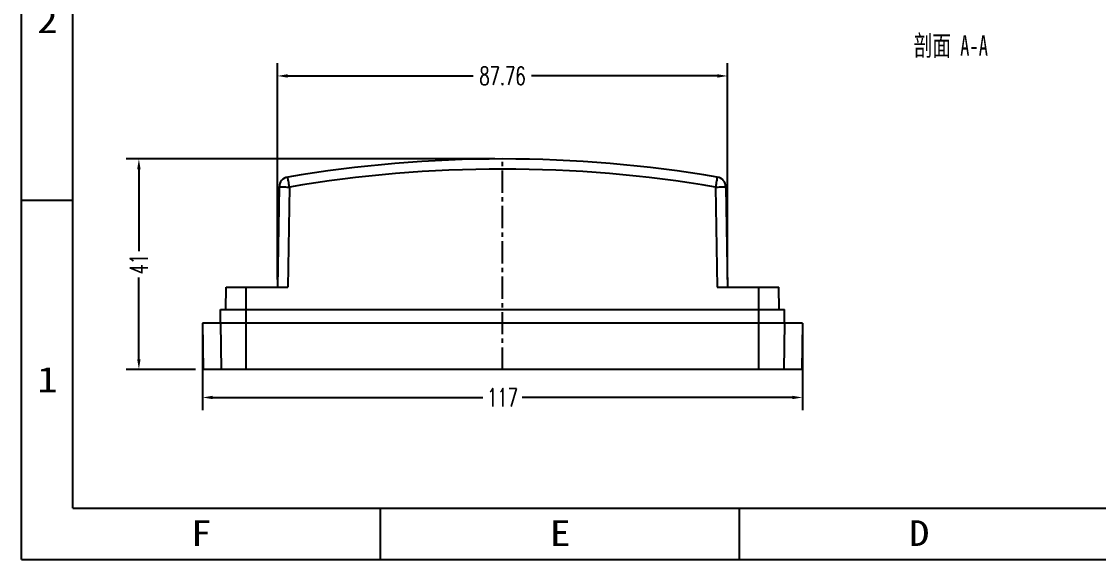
# Model space of a CAD drawing. Header units: millimetres. Extents: x 1001 to 1421, y 392 to 689.
# Drawn here: x 1001 to 1211, y 392.3 to 497.1 of the extents above; entities that cross this region are included whole.
import ezdxf
from ezdxf.enums import TextEntityAlignment as Align

# ---------------------------------------------------------------- set-up
doc = ezdxf.new("R2010")
doc.units = ezdxf.units.MM
doc.linetypes.add('CENTER', pattern=[50.8, 31.75, -6.35, 6.35, -6.35])
doc.styles.add('romans', font='romans.shx', dxfattribs={"width": 0.67, "bigfont": 'fangsong.shx'})
doc.styles.add('TEXTSTYLE_0', font='txt', dxfattribs={"width": 0.8})
doc.styles.add('xs', font='', dxfattribs={"width": 0.67})
doc.styles.get('xs').set_extended_font_data('NSimSun')
doc.dimstyles.new('MSTD', dxfattribs={"dimtxt": 3.5, "dimasz": 2, "dimexe": 2.5, "dimexo": 1.5, "dimgap": 1, "dimtad": 0, "dimdsep": 46, "dimtxsty": 'romans', "dimcen": 0, "dimclrd": 5, "dimclre": 5, "dimclrt": 3, "dimadec": 1, "dimazin": 0, "dimtfac": 0.5, "dimtofl": 0, "dimtmove": 0, "dimatfit": 3, "dimfxl": 1, "dimtolj": 1, "dimarcsym": 0})

# ---------------------------------------------------------------- blocks, each defined once
blk = doc.blocks.new('*D35')
at = {"color": 5, "lineweight": -2}
for p, q in [((1093.27, 470.31), (1021.38, 470.31)), ((1023.88, 468.31), (1023.88, 452.37)), ((1023.88, 431.31), (1023.88, 447.25)), ((1034.93, 429.31), (1021.38, 429.31))]:
    blk.add_line(p, q, dxfattribs=at)
at = {"color": 5}
for points in [[(1023.55, 468.31), (1024.21, 468.31), (1023.88, 470.31)], [(1023.55, 431.31), (1024.21, 431.31), (1023.88, 429.31)]]:
    blk.add_solid(points, dxfattribs=at)
at = {"layer": 'Defpoints', "color": 0}
for p in [(1023.88, 470.31), (1094.77, 470.31), (1036.43, 429.31)]:
    blk.add_point(p, dxfattribs=at)
at = {"color": 3, "insert": (1023.88, 449.81), "char_height": 3.5, "attachment_point": 5, "rotation": 90, "style": 'romans'}
blk.add_mtext('\\A1;41', dxfattribs=at)
blk = doc.blocks.new('*D36')
at = {"color": 5, "lineweight": -2}
for p, q in [((1036.27, 436.81), (1036.27, 421.35)), ((1153.27, 436.81), (1153.27, 421.35)), ((1038.27, 423.85), (1090.92, 423.85)), ((1151.27, 423.85), (1098.62, 423.85))]:
    blk.add_line(p, q, dxfattribs=at)
at = {"color": 5}
for points in [[(1038.27, 424.18), (1038.27, 423.52), (1036.27, 423.85)], [(1151.27, 424.18), (1151.27, 423.52), (1153.27, 423.85)]]:
    blk.add_solid(points, dxfattribs=at)
at = {"layer": 'Defpoints', "color": 0}
for p in [(1036.27, 438.31), (1153.27, 438.31), (1153.27, 423.85)]:
    blk.add_point(p, dxfattribs=at)
at = {"color": 3, "insert": (1094.77, 423.85), "char_height": 3.5, "attachment_point": 5, "style": 'romans'}
blk.add_mtext('\\A1;117', dxfattribs=at)
blk = doc.blocks.new('SUN_6HWZ35TKXU86YGHH1AY77V3D6FJ')
at = {"color": 7, "linetype": 'Continuous'}
for p, q in [((-420, 0), (-420, 297)), ((-410, 10), (-410, 287)), ((-420, 70), (-410, 70)), ((-410, 10), (-10, 10)), ((-350, 0), (-350, 10)), ((-280, 0), (-280, 10)), ((-420, 0), (0, 0))]:
    blk.add_line(p, q, dxfattribs=at)
at = {"color": 2, "linetype": 'Continuous', "style": 'TEXTSTYLE_0'}
for s, width, p, p2 in [('2', 1.2, (-416.95, 102.54), (-412.95, 102.54)), ('1', 2.4, (-416.95, 32.54), (-412.95, 32.54)), ('F', 1.2, (-386.98, 2.63), (-382.98, 2.63)), ('E', 1.2, (-316.98, 2.63), (-312.98, 2.63)), ('D', 1.2, (-246.98, 2.63), (-242.98, 2.63))]:
    blk.add_text(s, height=5, dxfattribs=dict(at, width=width)).set_placement(p, p2, align=Align.FIT)
blk = doc.blocks.new('*D46')
at = {"color": 5, "lineweight": -2}
for p, q in [((1050.89, 446.81), (1050.89, 488.99)), ((1138.65, 446.81), (1138.65, 488.99)), ((1052.89, 486.49), (1089.08, 486.49)), ((1136.65, 486.49), (1100.46, 486.49))]:
    blk.add_line(p, q, dxfattribs=at)
at = {"color": 5}
for points in [[(1052.89, 486.83), (1052.89, 486.16), (1050.89, 486.49)], [(1136.65, 486.83), (1136.65, 486.16), (1138.65, 486.49)]]:
    blk.add_solid(points, dxfattribs=at)
at = {"layer": 'Defpoints', "color": 0}
for p in [(1138.65, 486.49), (1050.89, 445.31), (1138.65, 445.31)]:
    blk.add_point(p, dxfattribs=at)
at = {"color": 3, "insert": (1094.77, 486.49), "char_height": 3.5, "attachment_point": 5, "style": 'romans'}
blk.add_mtext('\\A1;87.76', dxfattribs=at)

msp = doc.modelspace()

# ---------------------------------------------------------------- linework, layer by layer
at = {"color": 1, "linetype": 'CENTER', "ltscale": 0.135537}
msp.add_line((1094.772, 429.311), (1094.772, 470.311), dxfattribs=at)
at = {"color": 7, "linetype": 'Continuous'}
for p, q in [((1051.236, 464.843), (1050.895, 445.311)), ((1053.235, 464.842), (1052.894, 445.311)), ((1136.31, 464.843), (1136.651, 445.311)), ((1138.309, 464.843), (1138.65, 445.311)), ((1040.82, 441.011), (1040.895, 445.311)), ((1040.895, 445.311), (1052.894, 445.311)), ((1044.772, 429.311), (1044.772, 445.311)), ((1136.651, 445.311), (1148.65, 445.311)), ((1144.772, 429.311), (1144.772, 445.311)), ((1148.725, 441.011), (1148.65, 445.311)), ((1039.772, 438.311), (1039.82, 441.011)), ((1039.819, 441.011), (1149.725, 441.011)), ((1149.772, 438.311), (1149.725, 441.011)), ((1153.272, 438.311), (1036.272, 438.311)), ((1036.272, 438.311), (1036.43, 429.311)), ((1039.772, 438.311), (1039.93, 429.311)), ((1149.772, 438.311), (1149.615, 429.311)), ((1153.272, 438.311), (1153.115, 429.311)), ((1153.115, 429.311), (1036.43, 429.311))]:
    msp.add_line(p, q, dxfattribs=at)
for centre, radius, start, end in [((1094.772, 220.311), 250, 80.35816, 99.64184), ((1094.766, 220.475), 247.872, 89.99856, 99.6454), ((1094.775, 220.406), 247.941, 80.35652, 90.00071), ((1053.235, 464.808), 2, 99.64184, 179), ((1136.31, 464.808), 2, 1, 80.35816)]:
    msp.add_arc(centre, radius, start, end, dxfattribs=at)
for points, start_tangent, end_tangent in [([(1053.235, 464.843), (1053.133, 465.444), (1053.04, 465.984), (1052.966, 466.412), (1052.918, 466.686), (1052.9, 466.78)], (-0.1963737, 0.9805291), (-0.985874, -0.1674887)), ([(1136.645, 466.78), (1136.627, 466.686), (1136.578, 466.412), (1136.505, 465.984), (1136.412, 465.444), (1136.31, 464.843)], (0.985874, -0.1674887), (-0.1438697, -0.9895966)), ([(1051.236, 464.843), (1051.304, 464.851), (1051.504, 464.856), (1051.821, 464.858), (1052.236, 464.856), (1052.718, 464.851), (1053.235, 464.843)], (0.0174524, 0.9998477), (0.9998478, -0.0174471)), ([(1136.31, 464.843), (1136.828, 464.851), (1137.311, 464.856), (1137.726, 464.858), (1138.043, 464.856), (1138.242, 464.851), (1138.309, 464.843)], (0.9998478, 0.0174471), (0.0174524, -0.9998477))]:
    msp.add_spline(points, degree=3, dxfattribs=dict(at, start_tangent=start_tangent, end_tangent=end_tangent))

# ---------------------------------------------------------------- block references
msp.add_blockref('SUN_6HWZ35TKXU86YGHH1AY77V3D6FJ', (1421.002, 392.289))

# ---------------------------------------------------------------- texts
at = {"color": 2, "linetype": 'Continuous', "insert": (1189.434, 494.402), "char_height": 3.9688, "width": 19.05, "attachment_point": 3, "line_spacing_factor": 0.9, "style": 'xs'}
msp.add_mtext('剖面 A-A', dxfattribs=at)

# ---------------------------------------------------------------- dimensions: what is measured, and where the dimension line sits
dim = msp.add_aligned_dim(p1=(1050.8946, 445.3114), p2=(1138.6503, 445.3114), distance=41.181, dimstyle='MSTD')
dim.commit()
dim.dimension.update_dxf_attribs({"geometry": '*D46', "text_midpoint": (1094.7725, 486.4924)})
dim = msp.add_linear_dim(base=(1023.881, 470.311), p1=(1036.43, 429.311), p2=(1094.772, 470.311), angle=90, dimstyle='MSTD')
dim.commit()
dim.dimension.update_dxf_attribs({"geometry": '*D35', "text_midpoint": (1023.881, 449.811)})
dim = msp.add_linear_dim(base=(1153.272, 423.851), p1=(1036.272, 438.311), p2=(1153.272, 438.311), dimstyle='MSTD')
dim.commit()
dim.dimension.update_dxf_attribs({"geometry": '*D36', "text_midpoint": (1094.772, 423.851)})

doc.saveas('drawing.dxf')
